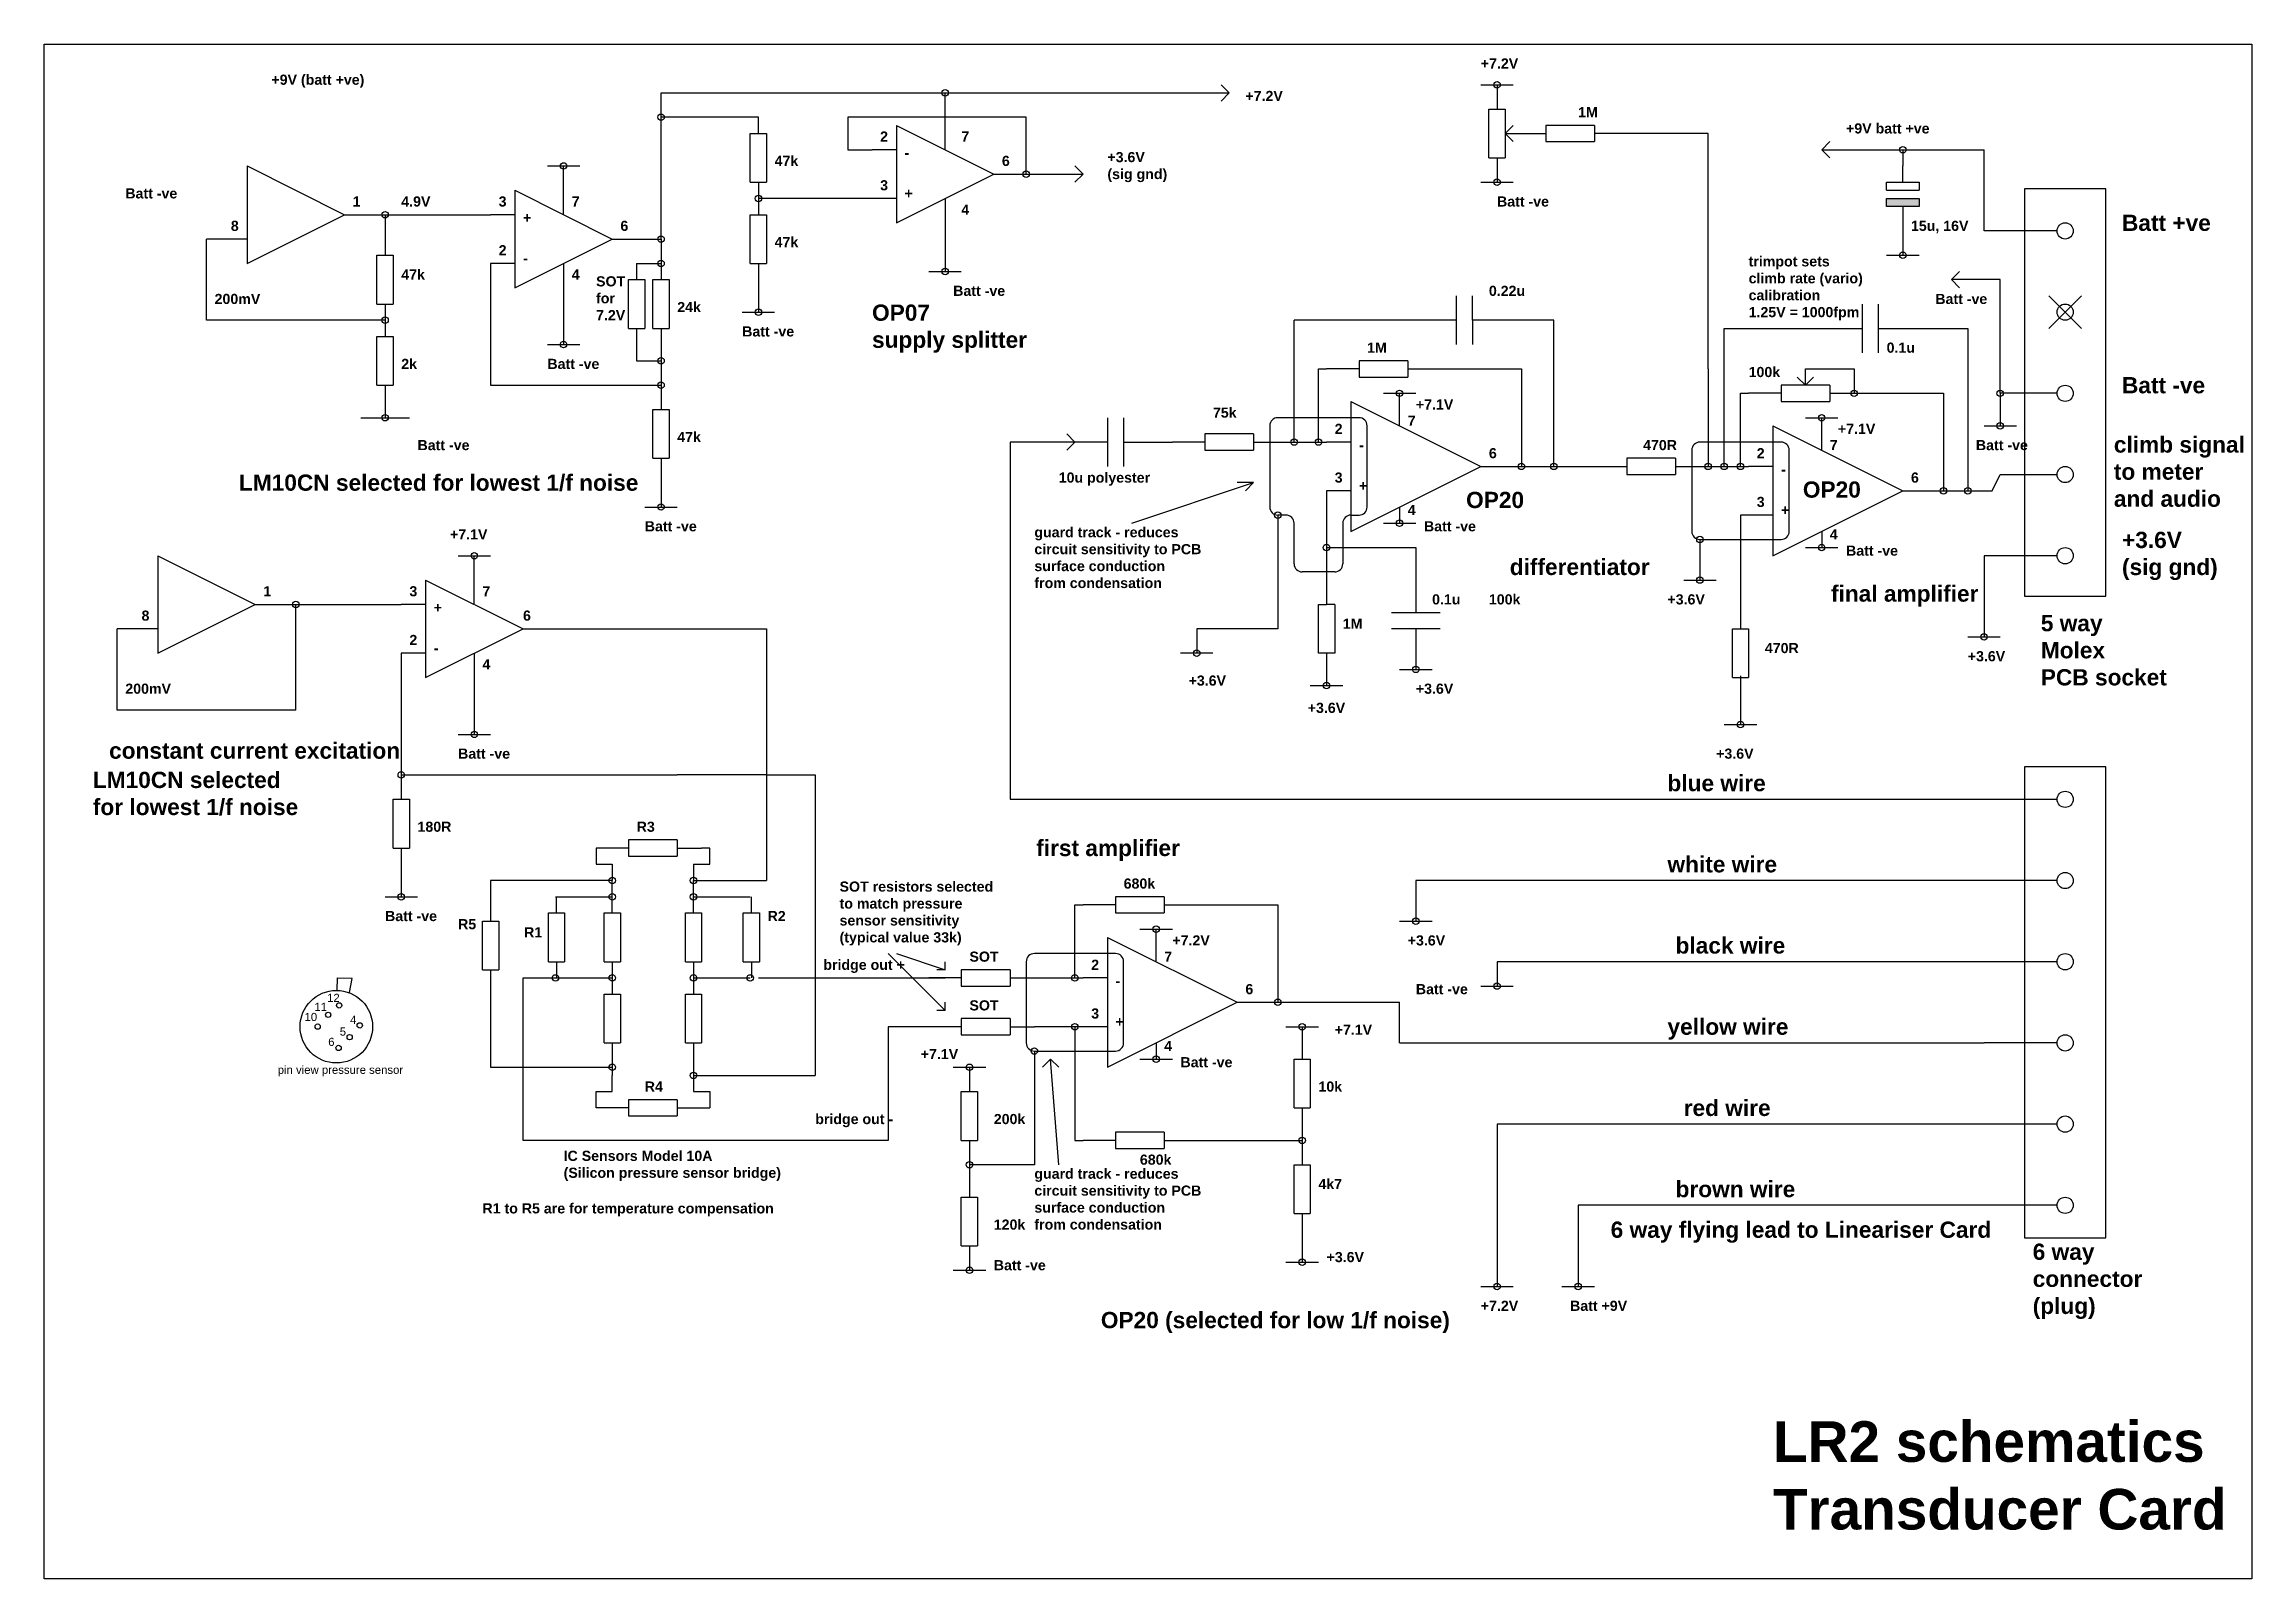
# Model space of a CAD drawing. Extents: x 11 to 283, y 14 to 203.
import ezdxf

# ---------------------------------------------------------------- set-up
doc = ezdxf.new("R2010")
doc.units = 0
doc.layers.add('1', color=7, linetype='CONTINUOUS')
doc.styles.add('ARIAL', font='ARIAL.TTF')
doc.styles.add('ARIALB', font='ARIALBD.TTF')

msp = doc.modelspace()

# ---------------------------------------------------------------- hatches: boundary and pattern name
at = {"layer": '1', "linetype": 'CONTINUOUS'}
msp.add_hatch(color=19, dxfattribs=at).paths.add_polyline_path([(238, 184), (242, 184), (242, 183), (238, 183)])

# ---------------------------------------------------------------- linework, layer by layer
at = {"layer": '1', "color": 7, "linetype": 'CONTINUOUS'}
for p, q in [((11, 203), (283, 203)), ((11, 14), (11, 203)), ((283, 203), (283, 14)), ((87, 179), (87, 197)), ((87, 197), (157, 197)), ((122, 190), (122, 197)), ((157, 197), (156, 198)), ((157, 197), (156, 196)), ((188, 198), (192, 198)), ((190, 198), (190, 195)), ((99, 194), (87, 194)), ((99, 192), (99, 194)), ((110, 194), (110, 190)), ((132, 194), (110, 194)), ((132, 187), (132, 194)), ((189, 189), (189, 195)), ((189, 195), (191, 195)), ((191, 195), (191, 189)), ((98, 186), (98, 192)), ((98, 192), (100, 192)), ((100, 192), (100, 186)), ((116, 193), (116, 181)), ((116, 193), (128, 187)), ((191, 192), (192, 193)), ((191, 192), (196, 192)), ((191, 192), (192, 191)), ((196, 193), (196, 191)), ((202, 193), (196, 193)), ((196, 191), (202, 191)), ((202, 193), (202, 191)), ((216, 192), (202, 192)), ((216, 163), (216, 192)), ((230, 190), (231, 191)), ((36, 188), (36, 176)), ((36, 188), (48, 182)), ((73, 188), (77, 188)), ((73, 188), (75, 188)), ((75, 182), (75, 188)), ((110, 190), (113, 190)), ((116, 190), (113, 190)), ((139, 187), (138, 188)), ((189, 189), (191, 189)), ((190, 189), (190, 186)), ((230, 190), (250, 190)), ((230, 190), (231, 189)), ((240, 190), (240, 188)), ((240, 186), (240, 188)), ((250, 180), (250, 190)), ((69, 185), (69, 173)), ((69, 185), (81, 179)), ((98, 186), (100, 186)), ((99, 186), (99, 182)), ((116, 181), (128, 187)), ((128, 187), (131, 187)), ((131, 187), (139, 187)), ((139, 187), (138, 186)), ((188, 186), (192, 186)), ((238, 185), (238, 186)), ((238, 186), (242, 186)), ((238, 185), (242, 185)), ((242, 186), (242, 185)), ((113, 184), (99, 184)), ((116, 184), (113, 184)), ((122, 184), (122, 175)), ((240, 183), (240, 181)), ((36, 176), (48, 182)), ((48, 182), (51, 182)), ((51, 182), (53, 182)), ((53, 182), (53, 177)), ((53, 182), (66, 182)), ((69, 182), (66, 182)), ((98, 176), (98, 182)), ((98, 182), (100, 182)), ((100, 182), (100, 176)), ((240, 181), (240, 177)), ((259, 180), (250, 180)), ((31, 169), (31, 179)), ((31, 169), (31, 179)), ((33, 179), (31, 179)), ((36, 179), (33, 179)), ((52, 171), (52, 177)), ((52, 177), (54, 177)), ((54, 177), (54, 171)), ((69, 173), (81, 179)), ((81, 179), (87, 179)), ((87, 179), (87, 174)), ((238, 177), (242, 177)), ((69, 176), (66, 176)), ((66, 176), (66, 169)), ((75, 176), (75, 166)), ((84, 176), (84, 174)), ((84, 176), (87, 176)), ((98, 176), (100, 176)), ((99, 176), (99, 170)), ((120, 175), (124, 175)), ((246, 174), (247, 175)), ((83, 168), (83, 174)), ((83, 174), (85, 174)), ((85, 174), (85, 168)), ((86, 168), (86, 174)), ((86, 174), (88, 174)), ((88, 174), (88, 168)), ((185, 166), (185, 172)), ((187, 169), (187, 172)), ((252, 174), (246, 174)), ((246, 174), (247, 173)), ((252, 160), (252, 174)), ((262, 172), (258, 168)), ((262, 168), (258, 172)), ((53, 169), (31, 169)), ((52, 171), (54, 171)), ((53, 171), (53, 167)), ((66, 169), (66, 161)), ((97, 170), (101, 170)), ((165, 154), (165, 169)), ((185, 169), (165, 169)), ((197, 169), (187, 169)), ((187, 169), (187, 166)), ((197, 151), (197, 169)), ((235, 171), (235, 165)), ((237, 165), (237, 171)), ((52, 161), (52, 167)), ((52, 167), (54, 167)), ((54, 167), (54, 161)), ((73, 166), (77, 166)), ((73, 166), (77, 166)), ((73, 166), (77, 166)), ((73, 166), (77, 166)), ((83, 168), (85, 168)), ((84, 168), (84, 164)), ((86, 168), (88, 168)), ((87, 168), (87, 164)), ((218, 151), (218, 168)), ((218, 168), (235, 168)), ((237, 168), (248, 168)), ((248, 168), (248, 148)), ((84, 164), (87, 164)), ((87, 164), (87, 161)), ((173, 164), (173, 162)), ((179, 164), (173, 164)), ((179, 164), (179, 162)), ((52, 161), (54, 161)), ((53, 161), (53, 157)), ((66, 161), (87, 161)), ((87, 161), (87, 158)), ((168, 154), (168, 163)), ((168, 163), (169, 163)), ((173, 163), (169, 163)), ((173, 162), (179, 162)), ((179, 163), (182, 163)), ((182, 163), (183, 163)), ((183, 163), (193, 163)), ((193, 163), (193, 151)), ((193, 163), (193, 151)), ((216, 163), (216, 151)), ((225, 161), (225, 159)), ((231, 161), (225, 161)), ((228, 161), (227, 162)), ((228, 161), (228, 163)), ((228, 163), (234, 163)), ((228, 161), (229, 162)), ((231, 161), (231, 159)), ((234, 163), (234, 160)), ((86, 152), (86, 158)), ((86, 158), (88, 158)), ((88, 158), (88, 152)), ((172, 159), (172, 143)), ((172, 159), (188, 151)), ((176, 160), (180, 160)), ((178, 156), (178, 160)), ((220, 151), (220, 160)), ((220, 160), (221, 160)), ((225, 160), (221, 160)), ((225, 159), (231, 159)), ((231, 160), (234, 160)), ((234, 160), (235, 160)), ((235, 160), (245, 160)), ((245, 160), (245, 148)), ((245, 160), (245, 148)), ((259, 160), (252, 160)), ((252, 160), (252, 156)), ((50, 157), (56, 157)), ((142, 157), (142, 151)), ((144, 157), (144, 154)), ((162, 156), (162, 146)), ((173, 157), (163, 157)), ((174, 146), (174, 156)), ((224, 156), (224, 140)), ((224, 156), (240, 148)), ((228, 157), (232, 157)), ((230, 153), (230, 157)), ((250, 156), (254, 156)), ((142, 154), (130, 154)), ((130, 154), (130, 110)), ((138, 154), (137, 155)), ((138, 154), (137, 153)), ((144, 154), (150, 154)), ((144, 154), (144, 151)), ((154, 154), (150, 154)), ((154, 155), (154, 153)), ((160, 155), (154, 155)), ((154, 153), (160, 153)), ((160, 155), (160, 153)), ((160, 154), (163, 154)), ((163, 154), (169, 154)), ((172, 154), (169, 154)), ((214, 153), (214, 143)), ((225, 154), (215, 154)), ((226, 143), (226, 153)), ((86, 152), (88, 152)), ((87, 152), (87, 146)), ((172, 143), (188, 151)), ((188, 151), (206, 151)), ((206, 152), (206, 150)), ((212, 152), (206, 152)), ((206, 150), (212, 150)), ((212, 152), (212, 150)), ((212, 151), (215, 151)), ((215, 151), (221, 151)), ((224, 151), (221, 151)), ((251, 148), (252, 150)), ((252, 150), (259, 150)), ((145, 144), (160, 149)), ((160, 149), (158, 149)), ((160, 149), (159, 148)), ((172, 148), (169, 148)), ((169, 148), (169, 134)), ((224, 140), (240, 148)), ((240, 148), (251, 148)), ((85, 146), (89, 146)), ((163, 145), (163, 131)), ((164, 145), (163, 145)), ((172, 145), (173, 145)), ((178, 146), (178, 144)), ((224, 145), (220, 145)), ((220, 145), (220, 131)), ((165, 139), (165, 144)), ((171, 144), (171, 139)), ((176, 144), (180, 144)), ((215, 142), (215, 137)), ((215, 142), (225, 142)), ((230, 143), (230, 141)), ((25, 140), (25, 128)), ((25, 140), (37, 134)), ((62, 140), (66, 140)), ((64, 134), (64, 140)), ((169, 141), (180, 141)), ((180, 141), (180, 133)), ((228, 141), (232, 141)), ((259, 140), (250, 140)), ((250, 140), (250, 130)), ((58, 137), (58, 125)), ((58, 137), (70, 131)), ((170, 138), (166, 138)), ((213, 137), (217, 137)), ((25, 128), (37, 134)), ((37, 134), (40, 134)), ((40, 134), (42, 134)), ((42, 134), (55, 134)), ((42, 121), (42, 134)), ((58, 134), (55, 134)), ((168, 134), (169, 134)), ((168, 128), (168, 134)), ((170, 134), (169, 134)), ((170, 134), (170, 128)), ((20, 121), (20, 131)), ((20, 121), (20, 131)), ((22, 131), (20, 131)), ((25, 131), (22, 131)), ((58, 125), (70, 131)), ((70, 131), (100, 131)), ((100, 131), (100, 100)), ((155, 131), (153, 131)), ((153, 131), (153, 128)), ((163, 131), (155, 131)), ((177, 133), (183, 133)), ((183, 131), (177, 131)), ((180, 131), (180, 126)), ((219, 125), (219, 131)), ((219, 131), (221, 131)), ((221, 131), (221, 125)), ((58, 128), (55, 128)), ((55, 128), (55, 121)), ((64, 128), (64, 118)), ((155, 128), (151, 128)), ((170, 128), (168, 128)), ((169, 128), (169, 124)), ((248, 130), (252, 130)), ((178, 126), (182, 126)), ((220, 125.2), (220, 119.2)), ((167, 124), (171, 124)), ((219, 125), (221, 125)), ((42, 121), (20, 121)), ((55, 121), (55, 113)), ((62, 118), (66, 118)), ((62, 118), (66, 118)), ((62, 118), (66, 118)), ((62, 118), (66, 118)), ((218, 119.2), (222, 119.2)), ((55, 113), (89, 113)), ((55, 113), (55, 110)), ((100, 113), (89, 113)), ((100, 113), (106, 113)), ((106, 113), (106, 76)), ((54, 104), (54, 110)), ((54, 110), (56, 110)), ((56, 110), (56, 104)), ((130, 110), (259, 110)), ((54, 104), (56, 104)), ((55, 104), (55, 98)), ((83, 104), (79, 104)), ((79, 104), (79, 102)), ((83, 105), (83, 103)), ((89, 105), (83, 105)), ((89, 105), (89, 103)), ((89, 104), (92, 104)), ((93, 104), (92, 104)), ((93, 102), (93, 104)), ((79, 102), (81, 102)), ((81, 102), (81, 100)), ((83, 103), (89, 103)), ((91, 102), (91, 100)), ((91, 102), (93, 102)), ((53, 98), (57, 98)), ((81, 100), (66, 100)), ((66, 100), (66, 95)), ((74, 98), (81, 98)), ((74.13, 96), (74.13, 98)), ((81, 96), (81, 100)), ((91, 96), (91, 100)), ((91, 100), (100, 100)), ((91, 98), (98, 98)), ((98.13, 96), (98.13, 98)), ((143, 98), (143, 96)), ((149, 98), (143, 98)), ((149, 98), (149, 96)), ((259, 100), (180, 100)), ((180, 100), (180, 95)), ((73.13, 90), (73.13, 96)), ((73.13, 96), (75.13, 96)), ((75.13, 96), (75.13, 90)), ((80, 90), (80, 96)), ((80, 96), (82, 96)), ((82, 96), (82, 90)), ((90, 90), (90, 96)), ((90, 96), (92, 96)), ((92, 96), (92, 90)), ((97.13, 90), (97.13, 96)), ((97.13, 96), (99.13, 96)), ((99.13, 96), (99.13, 90)), ((138, 88), (138, 97)), ((138, 97), (139, 97)), ((143, 97), (139, 97)), ((143, 96), (149, 96)), ((149, 97), (152, 97)), ((152, 97), (153, 97)), ((153, 97), (163, 97)), ((163, 97), (163, 85)), ((163, 97), (163, 85)), ((65, 89), (65, 95)), ((65, 95), (67, 95)), ((67, 95), (67, 89)), ((142, 93), (142, 77)), ((142, 93), (158, 85)), ((146, 94), (150, 94)), ((148, 90), (148, 94)), ((178, 95), (182, 95)), ((73.13, 90), (75.13, 90)), ((74.13, 90), (74.13, 88)), ((80, 90), (82, 90)), ((81, 90), (81, 86)), ((90, 90), (92, 90)), ((91, 90), (91, 86)), ((97.13, 90), (99.13, 90)), ((98.13, 90), (98.13, 88)), ((115, 91), (122, 84)), ((116, 91), (122, 89)), ((122, 89), (122, 90)), ((132, 90), (132, 80)), ((143, 91), (133, 91)), ((144, 80), (144, 90)), ((259, 90), (190, 90)), ((190, 90), (190, 87)), ((47.1, 86.5), (47.13, 88.03)), ((47.13, 88.03), (48.93, 87.97)), ((48.61, 86.21), (48.93, 87.92)), ((65, 89), (67, 89)), ((66, 89), (66, 77)), ((70, 68), (70, 88)), ((70, 88), (74, 88)), ((74, 88), (81, 88)), ((91, 88), (98, 88)), ((99, 88), (122, 88)), ((124, 88), (120, 88)), ((122, 89), (121, 89)), ((124, 89), (124, 87)), ((130, 89), (124, 89)), ((130, 89), (130, 87)), ((130, 88), (133, 88)), ((133, 88), (139, 88)), ((142, 88), (139, 88)), ((80, 80), (80, 86)), ((80, 86), (82, 86)), ((82, 86), (82, 80)), ((90, 80), (90, 86)), ((90, 86), (92, 86)), ((92, 86), (92, 80)), ((122, 84), (122, 85)), ((124, 87), (130, 87)), ((142, 77), (158, 85)), ((158, 85), (178, 85)), ((178, 80), (178, 85)), ((188, 87), (192, 87)), ((115, 82), (115, 68)), ((120, 82), (115, 82)), ((124, 82), (120, 82)), ((122, 84), (121, 84)), ((124, 83), (124, 81)), ((130, 83), (124, 83)), ((130, 83), (130, 81)), ((130, 82), (133, 82)), ((139, 82), (133, 82)), ((138, 82), (138, 68)), ((142, 82), (139, 82)), ((164, 82), (168, 82)), ((166, 82), (166, 78)), ((80, 80), (82, 80)), ((81, 80), (81, 76)), ((90, 80), (92, 80)), ((91, 80), (91, 76)), ((124, 81), (130, 81)), ((133, 79), (133, 65)), ((133, 79), (143, 79)), ((148, 80), (148, 78)), ((178, 80), (250, 80)), ((259, 80), (250, 80)), ((66, 77), (81, 77)), ((123, 77), (127, 77)), ((125, 77), (125, 74)), ((135, 78), (134, 77)), ((136, 65), (135, 78)), ((135, 78), (136, 77)), ((146, 78), (150, 78)), ((165, 72), (165, 78)), ((165, 78), (167, 78)), ((167, 78), (167, 72)), ((79, 72), (79, 74)), ((79, 74), (81, 74)), ((81, 74), (81, 76)), ((91, 76), (91, 74)), ((91, 76), (106, 76)), ((91, 74), (93, 74)), ((93, 74), (93, 72)), ((124, 68), (124, 74)), ((124, 74), (126, 74)), ((126, 74), (126, 68)), ((83, 72), (79, 72)), ((83, 73), (83, 71)), ((89, 73), (83, 73)), ((83, 71), (89, 71)), ((89, 73), (89, 71)), ((89, 72), (93, 72)), ((165, 72), (167, 72)), ((166, 72), (166, 65)), ((143, 69), (143, 67)), ((149, 69), (143, 69)), ((149, 69), (149, 67)), ((250, 70), (190, 70)), ((190, 70), (190, 50)), ((259, 70), (250, 70)), ((115, 68), (70, 68)), ((124, 68), (126, 68)), ((125, 68), (125, 61)), ((138, 68), (139, 68)), ((143, 68), (139, 68)), ((143, 67), (149, 67)), ((149, 68), (166, 68)), ((133, 65), (125, 65)), ((165, 59), (165, 65)), ((165, 65), (167, 65)), ((167, 65), (167, 59)), ((124, 55), (124, 61)), ((124, 61), (126, 61)), ((126, 61), (126, 55)), ((259, 60), (200, 60)), ((200, 60), (200, 50)), ((165, 59), (167, 59)), ((166, 59), (166, 53)), ((124, 55), (126, 55)), ((125, 55), (125, 52)), ((123, 52), (127, 52)), ((164, 53), (168, 53)), ((188, 50), (192, 50)), ((188, 50), (192, 50)), ((198, 50), (202, 50)), ((283, 14), (11, 14))]:
    msp.add_line(p, q, dxfattribs=at)
for points in [[(255, 185.2), (255, 135), (265, 135), (265, 185.2), (255, 185.2)], [(255, 114), (255, 56), (265, 56), (265, 114), (255, 114)]]:
    msp.add_lwpolyline(points, dxfattribs=at)
msp.add_lwpolyline([(238, 184), (242, 184), (242, 183), (238, 183)], close=True, dxfattribs=at)
for centre, radius in [((122, 197), 0.4), ((190, 198), 0.4), ((87, 194), 0.4), ((75, 188), 0.4), ((240, 190), 0.4), ((132, 187), 0.4), ((190, 186), 0.4), ((53, 182), 0.4), ((99, 184), 0.4), ((260, 180), 1), ((87, 179), 0.4), ((240, 177), 0.4), ((87, 176), 0.4), ((122, 175), 0.4), ((53, 169), 0.4), ((99, 170), 0.4), ((260, 170), 1), ((75, 166), 0.4), ((87, 164), 0.4), ((87, 161), 0.4), ((260, 160), 1), ((178, 160), 0.4), ((234, 160), 0.4), ((252, 160), 0.4), ((53, 157), 0.4), ((230, 157), 0.4), ((252, 156), 0.4), ((165, 154), 0.4), ((168, 154), 0.4), ((193, 151), 0.4), ((197, 151), 0.4), ((216, 151), 0.4), ((218, 151), 0.4), ((220, 151), 0.4), ((260, 150), 1), ((245, 148), 0.4), ((248, 148), 0.4), ((87, 146), 0.4), ((163, 145), 0.4), ((178, 144), 0.4), ((215, 142), 0.4), ((64, 140), 0.4), ((169, 141), 0.4), ((230, 141), 0.4), ((260, 140), 1), ((215, 137), 0.4), ((42, 134), 0.4), ((153, 128), 0.4), ((250, 130), 0.4), ((180, 126), 0.4), ((169, 124), 0.4), ((64, 118), 0.4), ((220, 119.2), 0.4), ((55, 113), 0.4), ((260, 110), 1), ((260, 100), 1), ((55, 98), 0.4), ((81, 100), 0.4), ((81, 98), 0.4), ((91, 100), 0.4), ((91, 98), 0.4), ((180, 95), 0.4), ((148, 94), 0.4), ((260, 90), 1), ((74, 88), 0.4), ((81, 88), 0.4), ((91, 88), 0.4), ((98, 88), 0.4), ((138, 88), 0.4), ((190, 87), 0.4), ((47, 82), 4.47), ((47.34, 84.62), 0.324), ((163, 85), 0.4), ((44.7, 82.01), 0.324), ((46, 83.46), 0.324), ((49.88, 82.16), 0.324), ((138, 82), 0.4), ((166, 82), 0.4), ((47.28, 79.38), 0.324), ((48.64, 80.71), 0.324), ((133, 79), 0.4), ((260, 80), 1), ((81, 77), 0.4), ((91, 76), 0.4), ((125, 77), 0.4), ((148, 78), 0.4), ((260, 70), 1), ((166, 68), 0.4), ((125, 65), 0.4), ((260, 60), 1), ((125, 52), 0.4), ((166, 53), 0.4), ((190, 50), 0.4), ((200, 50), 0.4)]:
    msp.add_circle(centre, radius, dxfattribs=at)
for centre, start, end in [((163, 156), 90, 180), ((173, 156), 0, 90), ((215, 153), 90, 180), ((225, 153), 0, 90), ((163, 146), 180, 270), ((164, 144), 0, 90), ((172, 144), 90, 180), ((173, 146), 270, 0), ((215, 143), 180, 270), ((225, 143), 270, 0), ((166, 139), 180, 270), ((170, 139), 270, 0), ((133, 90), 90, 180), ((143, 90), 0, 90), ((133, 80), 180, 270), ((143, 80), 270, 0)]:
    msp.add_arc(centre, 1, start, end, dxfattribs=at)

# ---------------------------------------------------------------- texts
for s, height, style, p in [('+9V (batt +ve)', 1.25, 'ARIALB', (39, 198)), ('+7.2V', 1.25, 'ARIALB', (188, 200)), ('+7.2V', 1.25, 'ARIALB', (159, 196)), ('1M', 1.25, 'ARIALB', (200, 194)), ('+9V batt +ve', 1.25, 'ARIALB', (233, 192)), ('2', 1.25, 'ARIALB', (114, 191)), ('7', 1.25, 'ARIALB', (124, 191)), ('47k', 1.25, 'ARIALB', (101, 188)), ('-', 1.25, 'ARIALB', (117, 189)), ('6', 1.25, 'ARIALB', (129, 188)), ('Batt -ve', 1.25, 'ARIALB', (21, 184)), ('3', 1.25, 'ARIALB', (114, 185)), ('+', 1.25, 'ARIALB', (117, 184)), ('1', 1.25, 'ARIALB', (49, 183)), ('4.9V', 1.25, 'ARIALB', (55, 183)), ('3', 1.25, 'ARIALB', (67, 183)), ('7', 1.25, 'ARIALB', (76, 183)), ('4', 1.25, 'ARIALB', (124, 182)), ('Batt -ve', 1.25, 'ARIALB', (190, 183)), ('8', 1.25, 'ARIALB', (34, 180)), ('+', 1.25, 'ARIALB', (70, 181)), ('6', 1.25, 'ARIALB', (82, 180)), ('15u, 16V', 1.25, 'ARIALB', (241, 180)), ('Batt +ve', 2, 'ARIALB', (267, 180)), ('2', 1.25, 'ARIALB', (67, 177)), ('47k', 1.25, 'ARIALB', (101, 178)), ('47k', 1.25, 'ARIALB', (55, 174)), ('-', 1.25, 'ARIALB', (70, 176)), ('4', 1.25, 'ARIALB', (76, 174)), ('200mV', 1.25, 'ARIALB', (32, 171)), ('Batt -ve', 1.25, 'ARIALB', (123, 172)), ('0.22u', 1.25, 'ARIALB', (189, 172)), ('Batt -ve', 1.25, 'ARIALB', (244, 171)), ('24k', 1.25, 'ARIALB', (89, 170)), ('Batt -ve', 1.25, 'ARIALB', (97, 167)), ('1M', 1.25, 'ARIALB', (174, 165)), ('0.1u', 1.25, 'ARIALB', (238, 165)), ('2k', 1.25, 'ARIALB', (55, 163)), ('Batt -ve', 1.25, 'ARIALB', (73, 163)), ('100k', 1.25, 'ARIALB', (221, 162)), ('Batt -ve', 2, 'ARIALB', (267, 160)), ('75k', 1.25, 'ARIALB', (155, 157)), ('+7.1V', 1.25, 'ARIALB', (180, 158)), ('47k', 1.25, 'ARIALB', (89, 154)), ('2', 1.25, 'ARIALB', (170, 155)), ('7', 1.25, 'ARIALB', (179, 156)), ('+7.1V', 1.25, 'ARIALB', (232, 155)), ('Batt -ve', 1.25, 'ARIALB', (57, 153)), ('-', 1.25, 'ARIALB', (173, 153)), ('6', 1.25, 'ARIALB', (189, 152)), ('470R', 1.25, 'ARIALB', (208, 153)), ('2', 1.25, 'ARIALB', (222, 152)), ('7', 1.25, 'ARIALB', (231, 153)), ('Batt -ve', 1.25, 'ARIALB', (249, 153)), ('LM10CN selected for lowest 1/f noise', 2, 'ARIALB', (35, 148)), ('10u polyester', 1.25, 'ARIALB', (136, 149)), ('3', 1.25, 'ARIALB', (170, 149)), ('-', 1.25, 'ARIALB', (225, 150)), ('6', 1.25, 'ARIALB', (241, 149)), ('+', 1.25, 'ARIALB', (173, 148)), ('OP20', 2, 'ARIALB', (186.19, 145.87)), ('3', 1.25, 'ARIALB', (222, 146)), ('OP20', 2, 'ARIALB', (227.68, 147.15)), ('Batt -ve', 1.25, 'ARIALB', (85, 143)), ('4', 1.25, 'ARIALB', (179, 145)), ('Batt -ve', 1.25, 'ARIALB', (181, 143)), ('+', 1.25, 'ARIALB', (225, 145)), ('+7.1V', 1.25, 'ARIALB', (61, 142)), ('4', 1.25, 'ARIALB', (231, 142)), ('differentiator', 2, 'ARIALB', (191.57, 137.62)), ('Batt -ve', 1.25, 'ARIALB', (233, 140)), ('1', 1.25, 'ARIALB', (38, 135)), ('3', 1.25, 'ARIALB', (56, 135)), ('7', 1.25, 'ARIALB', (65, 135)), ('final amplifier', 2, 'ARIALB', (231.15, 134.34)), ('+', 1.25, 'ARIALB', (59, 133)), ('0.1u', 1.25, 'ARIALB', (182, 134)), ('100k', 1.25, 'ARIALB', (189, 134)), ('+3.6V', 1.25, 'ARIALB', (211, 134)), ('8', 1.25, 'ARIALB', (23, 132)), ('6', 1.25, 'ARIALB', (70, 132)), ('1M', 1.25, 'ARIALB', (171, 131)), ('2', 1.25, 'ARIALB', (56, 129)), ('-', 1.25, 'ARIALB', (59, 128)), ('470R', 1.25, 'ARIALB', (223, 128)), ('+3.6V', 1.25, 'ARIALB', (248, 127)), ('4', 1.25, 'ARIALB', (65, 126)), ('+3.6V', 1.25, 'ARIALB', (152, 124)), ('200mV', 1.25, 'ARIALB', (21, 123)), ('+3.6V', 1.25, 'ARIALB', (180, 123)), ('+3.6V', 1.25, 'ARIALB', (166.68, 120.64)), ('constant current excitation', 2, 'ARIALB', (19, 115)), ('Batt -ve', 1.25, 'ARIALB', (62, 115)), ('+3.6V', 1.25, 'ARIALB', (217, 115)), ('blue wire', 2, 'ARIALB', (211, 111)), ('180R', 1.25, 'ARIALB', (57, 106)), ('R3', 1.25, 'ARIALB', (84, 106)), ('first amplifier', 2, 'ARIALB', (133.23, 103.01)), ('white wire', 2, 'ARIALB', (211, 101)), ('680k', 1.25, 'ARIALB', (144, 99)), ('Batt -ve', 1.25, 'ARIALB', (53, 95)), ('R5', 1.25, 'ARIALB', (62, 94)), ('R2', 1.25, 'ARIALB', (100.13, 95)), ('R1', 1.25, 'ARIALB', (70.13, 93)), ('+7.2V', 1.25, 'ARIALB', (150, 92)), ('+3.6V', 1.25, 'ARIALB', (179, 92)), ('black wire', 2, 'ARIALB', (212, 91)), ('bridge out +', 1.25, 'ARIALB', (107, 89)), ('SOT', 1.25, 'ARIALB', (125, 90)), ('2', 1.25, 'ARIALB', (140, 89)), ('7', 1.25, 'ARIALB', (149, 90)), ('-', 1.25, 'ARIALB', (143, 87)), ('6', 1.25, 'ARIALB', (159, 86)), ('Batt -ve', 1.25, 'ARIALB', (180, 86)), ('11', 1, 'ARIAL', (44.29, 83.94)), ('12', 1, 'ARIAL', (45.86, 85.05)), ('SOT', 1.25, 'ARIALB', (125, 84)), ('10', 1, 'ARIAL', (43.08, 82.7)), ('5', 1, 'ARIAL', (47.42, 80.9)), ('4', 1, 'ARIAL', (48.69, 82.35)), ('3', 1.25, 'ARIALB', (140, 83)), ('+', 1.25, 'ARIALB', (143, 82)), ('+7.1V', 1.25, 'ARIALB', (170, 81)), ('yellow wire', 2, 'ARIALB', (211, 81)), ('6', 1, 'ARIAL', (46, 79.63)), ('+7.1V', 1.25, 'ARIALB', (119, 78)), ('4', 1.25, 'ARIALB', (149, 79)), ('pin view pressure sensor', 1, 'ARIAL', (39.78, 76.19)), ('Batt -ve', 1.25, 'ARIALB', (151, 77)), ('R4', 1.25, 'ARIALB', (85, 74)), ('10k', 1.25, 'ARIALB', (168, 74)), ('bridge out -', 1.25, 'ARIALB', (106, 70)), ('200k', 1.25, 'ARIALB', (128, 70)), ('red wire', 2, 'ARIALB', (213, 71)), ('680k', 1.25, 'ARIALB', (146, 65)), ('4k7', 1.25, 'ARIALB', (168, 62)), ('brown wire', 2, 'ARIALB', (212, 61)), ('R1 to R5 are for temperature compensation', 1.25, 'ARIALB', (65, 59)), ('120k', 1.25, 'ARIALB', (128, 57)), ('6 way flying lead to Lineariser Card', 2, 'ARIALB', (204, 56)), ('Batt -ve', 1.25, 'ARIALB', (128, 52)), ('+3.6V', 1.25, 'ARIALB', (169, 53)), ('OP20 (selected for low 1/f noise)', 2, 'ARIALB', (141.19, 44.87)), ('+7.2V', 1.25, 'ARIALB', (188, 47)), ('Batt +9V', 1.25, 'ARIALB', (199, 47))]:
    msp.add_text(s, height=height, dxfattribs=dict(at, style=style)).set_placement(p)
at = {"layer": '1', "color": 7, "linetype": 'CONTINUOUS', "attachment_point": 7, "style": 'ARIALB'}
for s, insert, char_height in [('+3.6V\\P(sig gnd)', (142, 186), 1.25), ('trimpot sets \\Pclimb rate (vario) \\Pcalibration\\P1.25V = 1000fpm', (221, 169), 1.25), ('SOT\\Pfor\\P7.2V', (79, 169), 1.25), ('OP07\\Psupply splitter', (113, 165), 2), ('climb signal\\Pto meter\\Pand audio', (266, 146), 2), ('guard track - reduces \\Pcircuit sensitivity to PCB \\Psurface conduction \\Pfrom condensation', (133, 136), 1.25), ('+3.6V\\P(sig gnd)', (267, 137), 2), ('5 way \\PMolex \\PPCB socket', (257, 124), 2), ('LM10CN selected \\Pfor lowest 1/f noise', (17, 108), 2), ('SOT resistors selected \\Pto match pressure \\Psensor sensitivity\\P(typical value 33k)', (109, 92), 1.25), ('IC Sensors Model 10A\\P(Silicon pressure sensor bridge)', (75, 63), 1.25), ('guard track - reduces \\Pcircuit sensitivity to PCB \\Psurface conduction \\Pfrom condensation', (133, 57), 1.25), ('6 way \\Pconnector\\P(plug)', (256, 46), 2), ('LR2 schematics\\PTransducer Card', (224, 20), 5)]:
    msp.add_mtext(s, dxfattribs=dict(at, insert=insert, char_height=char_height))

doc.saveas('drawing.dxf')
